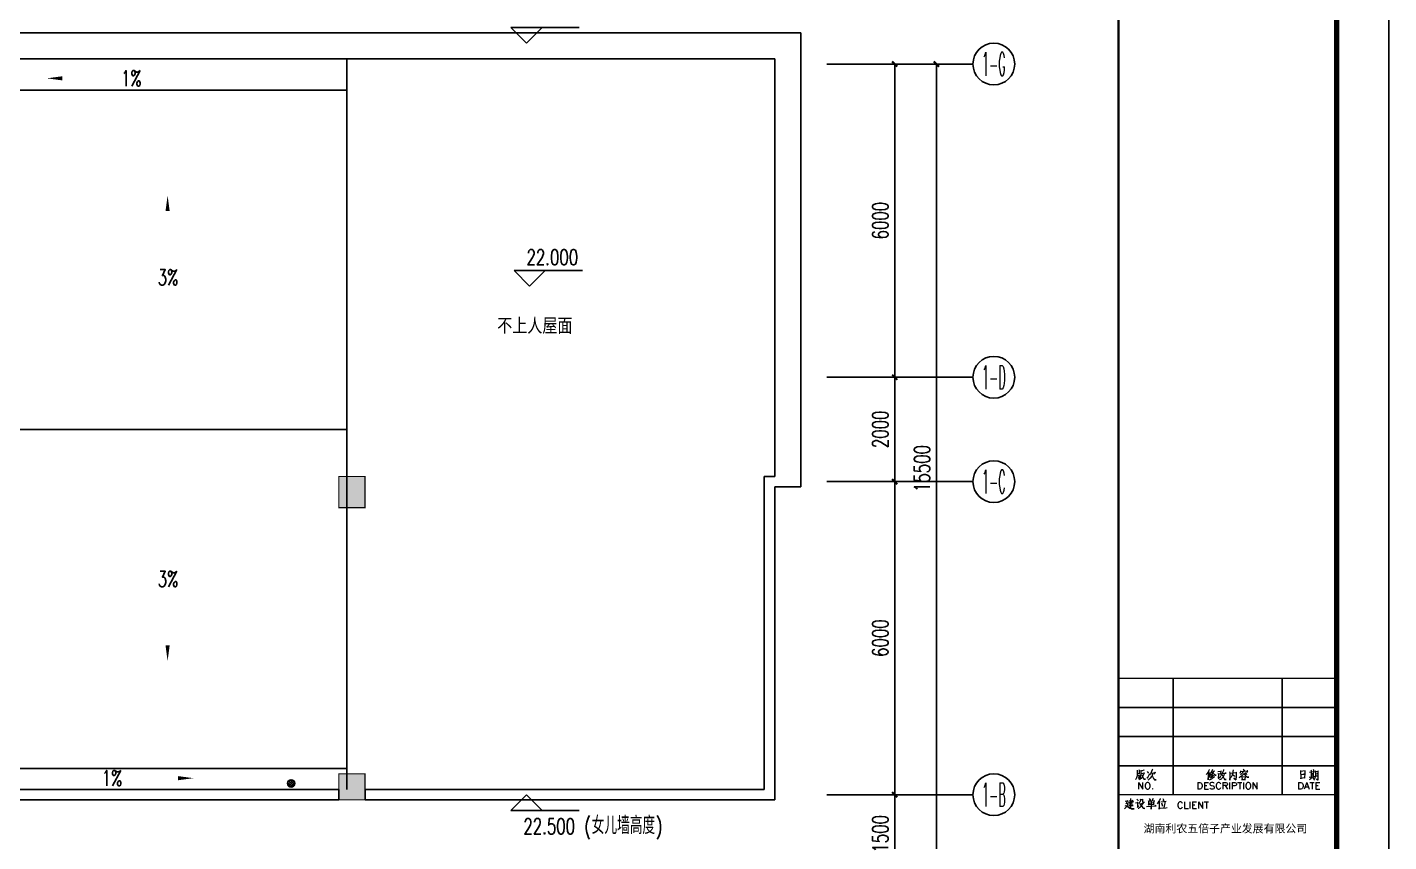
# Model space of a CAD drawing. Extents: x -6243262 to 3079315, y -2914302 to 172723.
# Drawn here: x -5517104 to -5491014, y -731982 to -716374 of the extents above; entities that cross this region are included whole.
import ezdxf
from ezdxf.enums import TextEntityAlignment as Align

# ---------------------------------------------------------------- set-up
doc = ezdxf.new("R2010")
doc.units = 0
doc.header["$LTSCALE"] = 1000
for name, color, linetype in [('0-柱网', 2, 'Continuous'), ('A-ELEV-LIN-0.4', 40, 'Continuous'), ('A-FLOR-OUTL', 30, 'Continuous'), ('AXIS', 3, 'Continuous'), ('AXIS_TEXT', 7, 'Continuous'), ('DIM_ELEV', 3, 'Continuous'), ('DIM_SYMB', 3, 'Continuous'), ('PUB_TEXT', 7, 'Continuous'), ('PUB_TITLE', 4, 'Continuous'), ('WALL-PARAPET', 6, 'Continuous')]:
    doc.layers.add(name, color=color, linetype=linetype)
doc.styles.add('-宋体', font='', dxfattribs={"width": 0.8})
doc.styles.add('_TCH_AXIS', font='COMPLEX', dxfattribs={"bigfont": 'GBCBIG'})
doc.styles.add('_TCH_DIM', font='SIMPLEX', dxfattribs={"bigfont": 'GBCBIG'})
doc.styles.add('_TCH_DIM_T3', font='SIMPLEX', dxfattribs={"width": 0.705882, "bigfont": 'GBCBIG'})
doc.styles.add('COMPLEX', font='COMPLEX')
doc.styles.get('-宋体').set_extended_font_data('SimSun')
doc.dimstyles.new('_TCH_ARCH&&100', dxfattribs={"dimtxt": 297.5, "dimasz": 100, "dimexe": 250, "dimexo": 300, "dimgap": 126.25, "dimtad": 1, "dimdec": 0, "dimzin": 0, "dimdsep": 46, "dimtxsty": '_TCH_DIM_T3', "dimblk": 'ARCHTICK', "dimcen": 0.09, "dimclrt": 7, "dimazin": 2, "dimtfac": 1, "dimtdec": 0, "dimtix": 1, "dimtmove": 2, "dimatfit": 3, "dimfxl": 0, "dimtolj": 1, "dimtzin": 0, "dimarcsym": 0})

# ---------------------------------------------------------------- blocks, each defined once
blk = doc.blocks.new('_AXISO')
at = {"color": 0}
blk.add_circle((0, 0), 0.5, dxfattribs=at)
at = {"layer": 'AXIS_TEXT', "color": 0, "style": 'COMPLEX', "width": 1.041667}
blk.add_attdef('A', text='', height=0.56, dxfattribs=at).set_placement((-0.25, -0.28), (0.25, -0.28), align=Align.FIT)
blk = doc.blocks.new('_ArchTick')
at = {"color": 0, "linetype": 'ByBlock', "const_width": 0.4}
blk.add_lwpolyline([(-0.5, -0.5), (0.5, 0.5)], dxfattribs=at)
blk = doc.blocks.new('*D242')
at = {"layer": 'AXIS', "color": 0, "lineweight": -2, "transparency": 16777216}
for p, q in [((1636095, -771452), (1638145, -771452)), ((1637895, -786952), (1637895, -771452)), ((1636095, -786952), (1638145, -786952))]:
    blk.add_line(p, q, dxfattribs=at)
at = {"layer": 'Defpoints', "color": 0, "transparency": 16777216}
for p in [(1635795, -771452), (1637895, -771452), (1635795, -786952)]:
    blk.add_point(p, dxfattribs=at)
at = {"layer": 'AXIS', "color": 0, "lineweight": -2, "transparency": 16777216, "xscale": 100, "yscale": 100, "zscale": 100}
for p, rotation in [((1637895, -771452), 90), ((1637895, -786952), 270)]:
    blk.add_blockref('_ArchTick', p, dxfattribs=dict(at, rotation=rotation))
at = {"layer": 'AXIS', "color": 7, "transparency": 16777216, "insert": (1637620, -779202), "char_height": 297.5, "attachment_point": 5, "rotation": 90, "style": '_TCH_DIM_T3'}
blk.add_mtext('\\A1;15500', dxfattribs=at)
blk = doc.blocks.new('*D243')
at = {"layer": 'AXIS', "color": 0, "lineweight": -2, "transparency": 16777216}
for p, q in [((1636095, -785452), (1637345, -785452)), ((1637095, -786952), (1637095, -785452)), ((1636095, -786952), (1637345, -786952))]:
    blk.add_line(p, q, dxfattribs=at)
at = {"layer": 'Defpoints', "color": 0, "transparency": 16777216}
for p in [(1635795, -785452), (1637095, -785452), (1635795, -786952)]:
    blk.add_point(p, dxfattribs=at)
at = {"layer": 'AXIS', "color": 0, "lineweight": -2, "transparency": 16777216, "xscale": 100, "yscale": 100, "zscale": 100}
for p, rotation in [((1637095, -785452), 90), ((1637095, -786952), 270)]:
    blk.add_blockref('_ArchTick', p, dxfattribs=dict(at, rotation=rotation))
at = {"layer": 'AXIS', "color": 7, "transparency": 16777216, "insert": (1636820, -786202), "char_height": 297.5, "attachment_point": 5, "rotation": 90, "style": '_TCH_DIM_T3'}
blk.add_mtext('\\A1;1500', dxfattribs=at)
blk = doc.blocks.new('*D244')
at = {"layer": 'AXIS', "color": 0, "lineweight": -2, "transparency": 16777216}
for p, q in [((1636095, -779452), (1637345, -779452)), ((1637095, -785452), (1637095, -779452)), ((1636095, -785452), (1637345, -785452))]:
    blk.add_line(p, q, dxfattribs=at)
at = {"layer": 'Defpoints', "color": 0, "transparency": 16777216}
for p in [(1635795, -779452), (1637095, -779452), (1635795, -785452)]:
    blk.add_point(p, dxfattribs=at)
at = {"layer": 'AXIS', "color": 0, "lineweight": -2, "transparency": 16777216, "xscale": 100, "yscale": 100, "zscale": 100}
for p, rotation in [((1637095, -779452), 90), ((1637095, -785452), 270)]:
    blk.add_blockref('_ArchTick', p, dxfattribs=dict(at, rotation=rotation))
at = {"layer": 'AXIS', "color": 7, "transparency": 16777216, "insert": (1636820, -782452), "char_height": 297.5, "attachment_point": 5, "rotation": 90, "style": '_TCH_DIM_T3'}
blk.add_mtext('\\A1;6000', dxfattribs=at)
blk = doc.blocks.new('*D245')
at = {"layer": 'AXIS', "color": 0, "lineweight": -2, "transparency": 16777216}
for p, q in [((1636095, -777452), (1637345, -777452)), ((1637095, -779452), (1637095, -777452)), ((1636095, -779452), (1637345, -779452))]:
    blk.add_line(p, q, dxfattribs=at)
at = {"layer": 'Defpoints', "color": 0, "transparency": 16777216}
for p in [(1635795, -777452), (1637095, -777452), (1635795, -779452)]:
    blk.add_point(p, dxfattribs=at)
at = {"layer": 'AXIS', "color": 0, "lineweight": -2, "transparency": 16777216, "xscale": 100, "yscale": 100, "zscale": 100}
for p, rotation in [((1637095, -777452), 90), ((1637095, -779452), 270)]:
    blk.add_blockref('_ArchTick', p, dxfattribs=dict(at, rotation=rotation))
at = {"layer": 'AXIS', "color": 7, "transparency": 16777216, "insert": (1636820, -778452), "char_height": 297.5, "attachment_point": 5, "rotation": 90, "style": '_TCH_DIM_T3'}
blk.add_mtext('\\A1;2000', dxfattribs=at)
blk = doc.blocks.new('*D246')
at = {"layer": 'AXIS', "color": 0, "lineweight": -2, "transparency": 16777216}
for p, q in [((1636095, -771452), (1637345, -771452)), ((1637095, -777452), (1637095, -771452)), ((1636095, -777452), (1637345, -777452))]:
    blk.add_line(p, q, dxfattribs=at)
at = {"layer": 'Defpoints', "color": 0, "transparency": 16777216}
for p in [(1635795, -771452), (1637095, -771452), (1635795, -777452)]:
    blk.add_point(p, dxfattribs=at)
at = {"layer": 'AXIS', "color": 0, "lineweight": -2, "transparency": 16777216, "xscale": 100, "yscale": 100, "zscale": 100}
for p, rotation in [((1637095, -771452), 90), ((1637095, -777452), 270)]:
    blk.add_blockref('_ArchTick', p, dxfattribs=dict(at, rotation=rotation))
at = {"layer": 'AXIS', "color": 7, "transparency": 16777216, "insert": (1636820, -774452), "char_height": 297.5, "attachment_point": 5, "rotation": 90, "style": '_TCH_DIM_T3'}
blk.add_mtext('\\A1;6000', dxfattribs=at)
blk = doc.blocks.new('TQ')
at = {"layer": 'PUB_TITLE'}
for p, q in [((1747801, -782596), (1747801, -784828)), ((1749891, -782596), (1749891, -784828)), ((1746756, -783153), (1750936, -783153)), ((1746756, -783710), (1750936, -783710)), ((1746756, -784267), (1750936, -784267))]:
    blk.add_line(p, q, dxfattribs=at)
for points, const_width in [([(1746756, -758772), (1746756, -798756)], 48.8), ([(1746756, -782596), (1750936, -782596)], 24.4), ([(1746756, -784825), (1750936, -784825)], 24.4)]:
    blk.add_lwpolyline(points, dxfattribs=dict(at, const_width=const_width))
blk.add_lwpolyline([(1746756, -798756), (1750936, -798756), (1750936, -758772), (1746756, -758772)], close=True, dxfattribs=at)
at = {"layer": 'PUB_TITLE', "color": 140, "lineweight": 0}
for points in [[(1747112, -784352), (1747117, -784365), (1747117, -784405), (1747117, -784434), (1747113, -784460), (1747109, -784480), (1747102, -784503), (1747092, -784520), (1747083, -784532)], [(1747117, -784449), (1747151, -784446), (1747148, -784441), (1747148, -784515), (1747146, -784504), (1747146, -784491)], [(1747118, -784419), (1747166, -784413)], [(1747182, -784355), (1747186, -784372), (1747186, -784393), (1747182, -784421), (1747179, -784447), (1747174, -784470), (1747170, -784491), (1747163, -784510), (1747154, -784526), (1747145, -784537)], [(1747146, -784342), (1747150, -784352), (1747150, -784414)], [(1747198, -784417), (1747250, -784406), (1747247, -784401), (1747239, -784422), (1747228, -784449), (1747219, -784469), (1747207, -784490), (1747191, -784510), (1747174, -784524), (1747161, -784536)], [(1747245, -784345), (1747242, -784350), (1747211, -784367), (1747189, -784375)], [(1747195, -784439), (1747242, -784523), (1747273, -784524), (1747243, -784521), (1747235, -784511)], [(1747297, -784490), (1747311, -784504), (1747354, -784419)], [(1747334, -784413), (1747332, -784401), (1747313, -784378)], [(1747406, -784416), (1747406, -784427), (1747402, -784444), (1747393, -784466), (1747383, -784483), (1747373, -784502), (1747361, -784515), (1747347, -784528), (1747332, -784539), (1747321, -784546)], [(1747405, -784337), (1747403, -784347), (1747391, -784380), (1747378, -784411), (1747369, -784427), (1747358, -784441)], [(1747380, -784409), (1747382, -784409), (1747464, -784400), (1747457, -784393), (1747449, -784413), (1747434, -784434)], [(1747398, -784454), (1747411, -784474), (1747430, -784510), (1747444, -784537), (1747477, -784539), (1747446, -784532), (1747434, -784521)], [(1748498, -784339), (1748496, -784348), (1748481, -784375), (1748481, -784378), (1748468, -784398), (1748457, -784414), (1748446, -784427), (1748435, -784439)], [(1748475, -784394), (1748475, -784539), (1748472, -784526), (1748475, -784502)], [(1748592, -784474), (1748587, -784485), (1748569, -784502), (1748553, -784515), (1748536, -784523), (1748520, -784532), (1748505, -784539), (1748493, -784543)], [(1748500, -784400), (1748500, -784495), (1748498, -784483), (1748500, -784475)], [(1748542, -784373), (1748549, -784375), (1748598, -784368), (1748595, -784365), (1748578, -784388), (1748564, -784408), (1748550, -784421), (1748536, -784433), (1748521, -784444), (1748512, -784450)], [(1748557, -784342), (1748546, -784367), (1748536, -784386), (1748525, -784401), (1748523, -784405), (1748514, -784416)], [(1748577, -784454), (1748574, -784460), (1748572, -784463), (1748554, -784480), (1748550, -784482), (1748541, -784490), (1748528, -784498), (1748514, -784507)], [(1748564, -784434), (1748562, -784439), (1748561, -784441), (1748544, -784454), (1748531, -784466), (1748520, -784474)], [(1748536, -784389), (1748542, -784391), (1748607, -784450), (1748628, -784449), (1748607, -784449), (1748598, -784442)], [(1748661, -784380), (1748726, -784372), (1748720, -784367), (1748712, -784424), (1748720, -784424), (1748671, -784430), (1748668, -784416), (1748671, -784434), (1748669, -784508)], [(1748664, -784515), (1748715, -784470)], [(1748784, -784416), (1748784, -784426), (1748778, -784452), (1748771, -784467), (1748765, -784480), (1748757, -784491), (1748746, -784503), (1748735, -784515), (1748721, -784523), (1748709, -784531), (1748699, -784535), (1748689, -784537)], [(1748769, -784342), (1748766, -784361), (1748757, -784388), (1748743, -784416), (1748733, -784434), (1748726, -784447), (1748720, -784459)], [(1748735, -784441), (1748740, -784442), (1748791, -784531), (1748822, -784532), (1748793, -784528), (1748784, -784518)], [(1748743, -784419), (1748817, -784409), (1748809, -784408), (1748795, -784411)], [(1748883, -784388), (1748888, -784409), (1748893, -784526), (1748893, -784543), (1748889, -784532), (1748891, -784511)], [(1748889, -784413), (1748952, -784405), (1748955, -784405), (1749019, -784398), (1749014, -784393), (1749013, -784396), (1749013, -784430), (1749013, -784460), (1749011, -784463), (1749011, -784491), (1749011, -784495), (1749008, -784513), (1749006, -784528), (1749005, -784541), (1748969, -784508), (1749003, -784536), (1749006, -784520)], [(1748952, -784344), (1748950, -784376), (1748947, -784405), (1748947, -784408), (1748942, -784427), (1748936, -784447), (1748929, -784466), (1748924, -784475), (1748916, -784485), (1748911, -784493), (1748904, -784498)], [(1748944, -784435), (1748962, -784449), (1748977, -784462), (1748982, -784472), (1748978, -784466)], [(1749164, -784411), (1749161, -784421), (1749154, -784427), (1749134, -784449), (1749115, -784467), (1749095, -784483), (1749075, -784496), (1749064, -784503)], [(1749093, -784367), (1749095, -784380), (1749093, -784388), (1749090, -784400), (1749087, -784408), (1749087, -784401), (1749093, -784389)], [(1749133, -784394), (1749131, -784402), (1749108, -784429), (1749092, -784444)], [(1749095, -784381), (1749236, -784369), (1749231, -784367), (1749208, -784398)], [(1749118, -784478), (1749121, -784488), (1749125, -784535), (1749126, -784546), (1749120, -784535), (1749189, -784529), (1749184, -784529), (1749190, -784477), (1749195, -784480), (1749123, -784488)], [(1749145, -784337), (1749162, -784353), (1749166, -784363), (1749157, -784348)], [(1749156, -784426), (1749181, -784449), (1749207, -784474), (1749227, -784490), (1749256, -784488), (1749225, -784487), (1749211, -784477)], [(1749175, -784400), (1749203, -784419), (1749211, -784433), (1749199, -784416)], [(1750242, -784361), (1750245, -784378), (1750246, -784414), (1750249, -784452), (1750249, -784457), (1750249, -784483), (1750249, -784518), (1750249, -784507), (1750313, -784496), (1750326, -784508), (1750329, -784493), (1750329, -784474), (1750331, -784435), (1750332, -784396), (1750332, -784363), (1750334, -784368), (1750246, -784380)], [(1750249, -784439), (1750313, -784429), (1750306, -784427), (1750291, -784434)], [(1750413, -784485), (1750515, -784472), (1750510, -784470), (1750503, -784475)], [(1750450, -784495), (1750449, -784503), (1750436, -784520), (1750425, -784531), (1750413, -784539)], [(1750418, -784391), (1750515, -784381)], [(1750444, -784347), (1750447, -784357), (1750447, -784480)], [(1750449, -784419), (1750479, -784414)], [(1750450, -784447), (1750477, -784442)], [(1750477, -784490), (1750495, -784510), (1750495, -784518), (1750489, -784503)], [(1750490, -784337), (1750494, -784347), (1750489, -784475)], [(1750528, -784360), (1750533, -784378), (1750533, -784414), (1750531, -784454), (1750528, -784478), (1750520, -784504), (1750510, -784521), (1750492, -784546)], [(1750531, -784463), (1750535, -784463), (1750561, -784459)], [(1750533, -784380), (1750582, -784372), (1750577, -784367), (1750577, -784417), (1750577, -784421), (1750579, -784495), (1750577, -784523), (1750576, -784539), (1750574, -784544), (1750549, -784523), (1750572, -784537)], [(1750535, -784421), (1750563, -784416)], [(1747143, -784590), (1747143, -784716)], [(1747143, -784590), (1747226, -784716), (1747226, -784590)], [(1748276, -784590), (1748276, -784716)], [(1748276, -784590), (1748318, -784590), (1748335, -784597), (1748348, -784609), (1748354, -784620), (1748360, -784639), (1748360, -784668), (1748354, -784686), (1748348, -784698), (1748335, -784710), (1748318, -784716), (1748276, -784716)], [(1748402, -784590), (1748402, -784716)], [(1748402, -784590), (1748479, -784590)], [(1748402, -784650), (1748449, -784650)], [(1748402, -784716), (1748479, -784716)], [(1748592, -784609), (1748581, -784597), (1748562, -784590), (1748539, -784590), (1748520, -784597), (1748509, -784609), (1748509, -784620), (1748514, -784632), (1748520, -784639), (1748533, -784645), (1748569, -784656), (1748581, -784662), (1748586, -784668), (1748592, -784681), (1748592, -784698), (1748581, -784710), (1748562, -784716), (1748539, -784716), (1748520, -784710), (1748509, -784698)], [(1748718, -784620), (1748712, -784609), (1748699, -784597), (1748688, -784590), (1748664, -784590), (1748652, -784597), (1748640, -784609), (1748634, -784620), (1748628, -784639), (1748628, -784668), (1748634, -784686), (1748640, -784698), (1748652, -784710), (1748664, -784716), (1748688, -784716), (1748699, -784710), (1748712, -784698), (1748718, -784686)], [(1748759, -784590), (1748759, -784716)], [(1748759, -784590), (1748813, -784590), (1748831, -784597), (1748837, -784603), (1748843, -784614), (1748843, -784626), (1748837, -784639), (1748831, -784645), (1748813, -784650), (1748759, -784650)], [(1748801, -784650), (1748843, -784716)], [(1748885, -784590), (1748885, -784716)], [(1748933, -784590), (1748933, -784716)], [(1748933, -784590), (1748986, -784590), (1749004, -784597), (1749010, -784603), (1749016, -784614), (1749016, -784632), (1749010, -784645), (1749004, -784650), (1748986, -784656), (1748933, -784656)], [(1749040, -784590), (1749123, -784590)], [(1749082, -784590), (1749082, -784716)], [(1749153, -784590), (1749153, -784716)], [(1749332, -784590), (1749332, -784716)], [(1749332, -784590), (1749415, -784716), (1749415, -784590)], [(1750209, -784590), (1750209, -784716)], [(1750209, -784590), (1750251, -784590), (1750269, -784597), (1750281, -784609), (1750287, -784620), (1750293, -784639), (1750293, -784668), (1750287, -784686), (1750281, -784698), (1750269, -784710), (1750251, -784716), (1750209, -784716)], [(1750365, -784590), (1750317, -784716)], [(1750335, -784674), (1750394, -784674)], [(1750365, -784590), (1750412, -784716)], [(1750424, -784590), (1750508, -784590)], [(1750466, -784590), (1750466, -784716)], [(1750538, -784590), (1750538, -784716)], [(1750538, -784590), (1750615, -784590)], [(1750538, -784650), (1750585, -784650)], [(1750538, -784716), (1750615, -784716)], [(1746887, -784944), (1746931, -784939), (1746925, -784935), (1746921, -784948), (1746903, -784998), (1746900, -784994), (1746936, -784986), (1746933, -784983), (1746926, -785009), (1746920, -785033), (1746912, -785047), (1746903, -785061), (1746890, -785077), (1746879, -785088), (1746871, -785095)], [(1746880, -785031), (1746896, -785037), (1746909, -785042), (1746929, -785052), (1746949, -785063), (1746975, -785079), (1746997, -785088), (1747000, -785090), (1747018, -785100), (1747059, -785091), (1747058, -785091), (1747020, -785096), (1747002, -785091)], [(1746941, -784967), (1747050, -784955)], [(1746948, -785037), (1747039, -785031), (1747035, -785029), (1747030, -785033)], [(1746956, -784942), (1747031, -784932), (1747025, -784926), (1747015, -784986), (1747020, -784985), (1746961, -784992)], [(1746956, -785016), (1747023, -785008)], [(1746987, -784896), (1746989, -784907), (1746987, -785074), (1746983, -785062), (1746987, -785047)], [(1747085, -784976), (1747130, -784970), (1747124, -784964), (1747122, -784976), (1747120, -785063), (1747112, -785070), (1747146, -785036)], [(1747110, -784907), (1747130, -784931), (1747133, -784940)], [(1747168, -784996), (1747232, -784988), (1747227, -784983), (1747220, -784996), (1747212, -785013), (1747204, -785026), (1747195, -785037), (1747182, -785052), (1747168, -785066), (1747153, -785077), (1747141, -785085), (1747132, -785090)], [(1747174, -784904), (1747176, -784919), (1747176, -784935), (1747173, -784950), (1747168, -784965), (1747161, -784975), (1747154, -784983), (1747146, -784992)], [(1747166, -785011), (1747170, -785011), (1747230, -785083), (1747262, -785085), (1747230, -785080), (1747222, -785074)], [(1747178, -784917), (1747222, -784914), (1747219, -784909), (1747214, -784922), (1747214, -784934), (1747214, -784944), (1747214, -784955), (1747215, -784960), (1747219, -784965), (1747226, -784967), (1747234, -784968), (1747245, -784968), (1747252, -784967), (1747256, -784964)], [(1747291, -785050), (1747477, -785034), (1747467, -785033), (1747454, -785036)], [(1747322, -784934), (1747329, -784948), (1747334, -784976), (1747334, -785005), (1747336, -785022), (1747330, -785011), (1747443, -785003), (1747431, -785001), (1747439, -784944), (1747444, -784940), (1747439, -784939), (1747438, -784942), (1747332, -784952)], [(1747342, -784899), (1747362, -784922), (1747363, -784939), (1747358, -784919)], [(1747350, -784983), (1747418, -784973)], [(1747382, -784950), (1747383, -785044), (1747385, -785090), (1747385, -785103), (1747382, -785091), (1747383, -785066)], [(1747410, -784894), (1747419, -784903), (1747414, -784901), (1747393, -784947)], [(1747559, -784894), (1747557, -784904), (1747542, -784934), (1747531, -784950), (1747512, -784981), (1747495, -785000)], [(1747536, -784945), (1747536, -785103), (1747534, -785088), (1747536, -785075)], [(1747566, -784961), (1747671, -784948)], [(1747581, -784981), (1747587, -784996), (1747595, -785016), (1747600, -785033), (1747602, -785042), (1747602, -785029), (1747594, -785014)], [(1747606, -784899), (1747617, -784924), (1747620, -784940), (1747618, -784927)], [(1747643, -784965), (1747643, -784980), (1747636, -785018), (1747630, -785046), (1747623, -785074)], [(1747983, -784990), (1747977, -784978), (1747965, -784966), (1747953, -784960), (1747929, -784960), (1747917, -784966), (1747905, -784978), (1747899, -784990), (1747893, -785008), (1747893, -785038), (1747899, -785055), (1747905, -785067), (1747917, -785080), (1747929, -785085), (1747953, -785085), (1747965, -785080), (1747977, -785067), (1747983, -785055)], [(1748024, -784960), (1748024, -785085), (1748096, -785085)], [(1748126, -784960), (1748126, -785085)], [(1748173, -784960), (1748173, -785085)], [(1748173, -784960), (1748251, -784960)], [(1748173, -785019), (1748221, -785019)], [(1748287, -784960), (1748287, -785085)], [(1748287, -784960), (1748371, -785085), (1748371, -784960)], [(1748400, -784960), (1748484, -784960)], [(1748442, -784960), (1748442, -785085)], [(1747557, -785079), (1747661, -785072), (1747691, -785070)], [(1748173, -785085), (1748251, -785085)]]:
    blk.add_lwpolyline(points, dxfattribs=at)
for points in [[(1747303, -784590), (1747292, -784597), (1747280, -784609), (1747274, -784620), (1747267, -784639), (1747267, -784668), (1747274, -784686), (1747280, -784698), (1747292, -784710), (1747303, -784716), (1747328, -784716), (1747339, -784710), (1747351, -784698), (1747357, -784686), (1747363, -784668), (1747363, -784639), (1747357, -784620), (1747351, -784609), (1747339, -784597), (1747328, -784590), (1747303, -784590)], [(1747411, -784704), (1747405, -784710), (1747411, -784716), (1747417, -784710), (1747411, -784704)], [(1749230, -784590), (1749219, -784597), (1749207, -784609), (1749201, -784620), (1749195, -784639), (1749195, -784668), (1749201, -784686), (1749207, -784698), (1749219, -784710), (1749230, -784716), (1749255, -784716), (1749266, -784710), (1749278, -784698), (1749285, -784686), (1749291, -784668), (1749291, -784639), (1749285, -784620), (1749278, -784609), (1749266, -784597), (1749255, -784590), (1749230, -784590)]]:
    blk.add_lwpolyline(points, close=True, dxfattribs=at)
at = {"layer": 'PUB_TITLE', "color": 7, "style": '-宋体', "width": 1.000002}
blk.add_text('湖南利农五倍子产业发展有限公司', height=153.25, dxfattribs=at).set_placement((1747238, -785548))
blk = doc.blocks.new('66')
at = {"layer": '0-柱网'}
for points in [[(1626445.1, -779352.2), (1626445.1, -779952.2), (1626945.1, -779952.2), (1626945.1, -779352.2)], [(1626445.1, -785052.2), (1626445.1, -785552.2), (1626945.1, -785552.2), (1626945.1, -785052.2)]]:
    blk.add_hatch(color=8, dxfattribs=at).paths.add_polyline_path(points)
at = {"layer": 'A-ELEV-LIN-0.4'}
h = blk.add_hatch(dxfattribs=at)
h.set_pattern_fill('ANSI37', color=8, scale=20)
h.set_pattern_definition([(45, (566535.34, -387576.828), (-22.4506403, 22.4506403), []), (135, (566535.34, -387576.828), (-22.4506403, -22.4506403), [])])
edge = h.paths.add_edge_path()
edge.add_arc((1625530.1, -785234.8), 70, 0, 360)
at = {"color": 8}
for points in [[(1626595.1, -771352.2), (1626595.1, -785352.2)], [(1594795.1, -778452.2), (1626595.1, -778452.2)]]:
    blk.add_lwpolyline(points, dxfattribs=at)
at = {"layer": '0-柱网', "color": 8, "const_width": 20}
for points in [[(1626445.1, -779352.2), (1626445.1, -779952.2), (1626945.1, -779952.2), (1626945.1, -779352.2), (1626445.1, -779352.2)], [(1626445.1, -785052.2), (1626445.1, -785552.2), (1626945.1, -785552.2), (1626945.1, -785052.2), (1626445.1, -785052.2)]]:
    blk.add_lwpolyline(points, dxfattribs=at)
at = {"layer": 'A-ELEV-LIN-0.4', "color": 8}
blk.add_circle((1625530.1, -785234.8), 70, dxfattribs=at)
at = {"layer": 'A-FLOR-OUTL', "color": 8}
for points in [[(1594795.1, -771952.2), (1626595.1, -771952.2)], [(1618795.1, -784952.2), (1626595.1, -784952.2)]]:
    blk.add_lwpolyline(points, dxfattribs=at)
at = {"layer": 'AXIS', "color": 8}
for p, q in [((1635795.1, -771452.2), (1638595.1, -771452.2)), ((1635795.1, -777452.2), (1638595.1, -777452.2)), ((1635795.1, -779452.2), (1638595.1, -779452.2)), ((1635795.1, -785452.2), (1638595.1, -785452.2))]:
    blk.add_line(p, q, dxfattribs=at)
at = {"layer": 'DIM_ELEV', "color": 8}
for p, q in [((1630039.8, -771048.8), (1629739.8, -770748.8)), ((1629739.8, -770748.8), (1631049.6, -770748.8)), ((1630039.8, -771048.8), (1630339.8, -770748.8)), ((1630100.2, -775706.5), (1629800.2, -775406.5)), ((1629800.2, -775406.5), (1631110, -775406.5)), ((1630100.2, -775706.5), (1630400.2, -775406.5)), ((1630039.8, -785452.2), (1629739.8, -785752.2)), ((1630039.8, -785452.2), (1630339.8, -785752.2)), ((1629739.8, -785752.2), (1631049.6, -785752.2))]:
    blk.add_line(p, q, dxfattribs=at)
at = {"layer": 'DIM_SYMB', "color": 8}
for points in [[(1622163.9, -771725.1, 0, 0, 0), (1620847.6, -771725.1, 0, 80, 0), (1621147.6, -771725.1, 0, 0, 0)], [(1623162.3, -775285.3, 0, 0, 0), (1623162.3, -773969, 0, 80, 0), (1623162.3, -774269, 0, 0, 0)], [(1623162.3, -781572.7, 0, 0, 0), (1623162.3, -782889, 0, 80, 0), (1623162.3, -782589, 0, 0, 0)], [(1622343.3, -785135.2, 0, 0, 0), (1623659.6, -785135.2, 0, 80, 0), (1623359.6, -785135.2, 0, 0, 0)]]:
    blk.add_lwpolyline(points, format="xyseb", dxfattribs=at)
at = {"layer": 'WALL-PARAPET', "color": 8}
for p, q in [((1635295.1, -770852.2), (1599595.1, -770852.2)), ((1635295.1, -779552.2), (1635295.1, -770852.2)), ((1634795.1, -771352.2), (1599795.1, -771352.2)), ((1634795.1, -779352.2), (1634795.1, -771352.2)), ((1634595.1, -785352.2), (1634595.1, -779352.2)), ((1634795.1, -779352.2), (1634595.1, -779352.2)), ((1634795.1, -785552.2), (1634795.1, -779552.2)), ((1635295.1, -779552.2), (1634795.1, -779552.2)), ((1626445.1, -785352.2), (1618795.1, -785352.2)), ((1626445.1, -785552.2), (1618795.1, -785552.2)), ((1626445.1, -785552.2), (1626445.1, -785352.2)), ((1634595.1, -785352.2), (1626945.1, -785352.2)), ((1626945.1, -785552.2), (1626945.1, -785352.2)), ((1634795.1, -785552.2), (1626945.1, -785552.2))]:
    blk.add_line(p, q, dxfattribs=at)
at = {"layer": 'AXIS', "color": 8}
ref = blk.add_blockref('_AXISO', (1638995.1, -771452.2), dxfattribs=dict(at, xscale=800, yscale=800, zscale=800))
ref.add_attrib('A', '1-G', dxfattribs={"layer": 'AXIS_TEXT', "color": 8, "height": 452.55, "style": '_TCH_AXIS', "width": 0.355932}).set_placement((1638768.8, -771678.5), (1639221.4, -771678.5), align=Align.FIT)
ref = blk.add_blockref('_AXISO', (1638995.1, -777452.2), dxfattribs=dict(at, xscale=800, yscale=800, zscale=800))
ref.add_attrib('A', '1-D', dxfattribs={"layer": 'AXIS_TEXT', "color": 8, "height": 452.55, "style": '_TCH_AXIS', "width": 0.362069}).set_placement((1638768.8, -777678.5), (1639221.4, -777678.5), align=Align.FIT)
ref = blk.add_blockref('_AXISO', (1638995.1, -779452.2), dxfattribs=dict(at, xscale=800, yscale=800, zscale=800))
ref.add_attrib('A', '1-C', dxfattribs={"layer": 'AXIS_TEXT', "color": 8, "height": 452.55, "style": '_TCH_AXIS', "width": 0.375}).set_placement((1638768.8, -779678.5), (1639221.4, -779678.5), align=Align.FIT)
ref = blk.add_blockref('_AXISO', (1638995.1, -785452.2), dxfattribs=dict(at, xscale=800, yscale=800, zscale=800))
ref.add_attrib('A', '1-B', dxfattribs={"layer": 'AXIS_TEXT', "color": 8, "height": 452.55, "style": '_TCH_AXIS', "width": 0.362069}).set_placement((1638768.8, -785678.5), (1639221.4, -785678.5), align=Align.FIT)
at = {"layer": 'DIM_ELEV', "color": 7, "style": '_TCH_DIM', "width": 0.705882}
for s, p in [('22.000', (1630040, -775301.5)), ('22.500', (1629979.6, -786207.2))]:
    blk.add_text(s, height=297.5, dxfattribs=at).set_placement(p)
at = {"layer": 'DIM_SYMB', "color": 7, "style": '_TCH_DIM', "width": 0.705882}
for s, p in [('1%', (1622268.9, -771873.9)), ('3%', (1622972.3, -775687.8)), ('3%', (1622972.3, -781467.7)), ('1%', (1621898.3, -785284))]:
    blk.add_text(s, height=297.5, dxfattribs=at).set_placement(p)
at = {"layer": 'PUB_TEXT', "color": 8}
for s, height, style, width, p in [('不上人屋面', 264.35, '-宋体', 0.8, (1629478.6, -776592.2)), ('(', 297.5, '_TCH_DIM', 0.705882, (1631149.6, -786207.2)), (')', 297.5, '_TCH_DIM', 0.705882, (1632518.3, -786207.2))]:
    blk.add_text(s, height=height, dxfattribs=dict(at, style=style, width=width)).set_placement(p)
at = {"layer": 'PUB_TEXT', "color": 8, "style": '_TCH_DIM'}
blk.add_text('女儿墙高度', height=337.59, dxfattribs=at).set_placement((1631289.6, -786207.2))
at = {"layer": 'AXIS', "color": 8}
for p1, p2, distance, picture, middle in [((1635795.1, -786952.2), (1635795.1, -771452.2), -2100, '*D242', (1637620.1, -779202.2)), ((1635795.1, -777452.2), (1635795.1, -771452.2), -1300, '*D246', (1636820.1, -774452.2)), ((1635795.1, -779452.2), (1635795.1, -777452.2), -1300, '*D245', (1636820.1, -778452.2)), ((1635795.1, -785452.2), (1635795.1, -779452.2), -1300, '*D244', (1636820.1, -782452.2)), ((1635795.1, -786952.2), (1635795.1, -785452.2), -1300, '*D243', (1636820.1, -786202.2))]:
    dim = blk.add_aligned_dim(p1=p1, p2=p2, distance=distance, dimstyle='_TCH_ARCH&&100', dxfattribs=at)
    dim.commit()
    dim.dimension.update_dxf_attribs({"geometry": picture, "text_midpoint": middle})

msp = doc.modelspace()

# ---------------------------------------------------------------- linework, layer by layer
at = {"layer": 'PUB_TITLE'}
msp.add_lwpolyline([(-5550413.8, -746029.4), (-5491013.8, -746029.4), (-5491013.8, -704029.4), (-5550413.8, -704029.4)], close=True, dxfattribs=at)
at = {"layer": 'PUB_TITLE', "const_width": 100}
msp.add_lwpolyline([(-5548913.8, -745029.4), (-5492013.8, -745029.4), (-5492013.8, -705029.4), (-5548913.8, -705029.4)], close=True, dxfattribs=at)

# ---------------------------------------------------------------- block references
for name, p in [('TQ', (-7242949.4, 53743)), ('66', (-7137576.4, 54371.7))]:
    msp.add_blockref(name, p)

doc.saveas('drawing.dxf')
